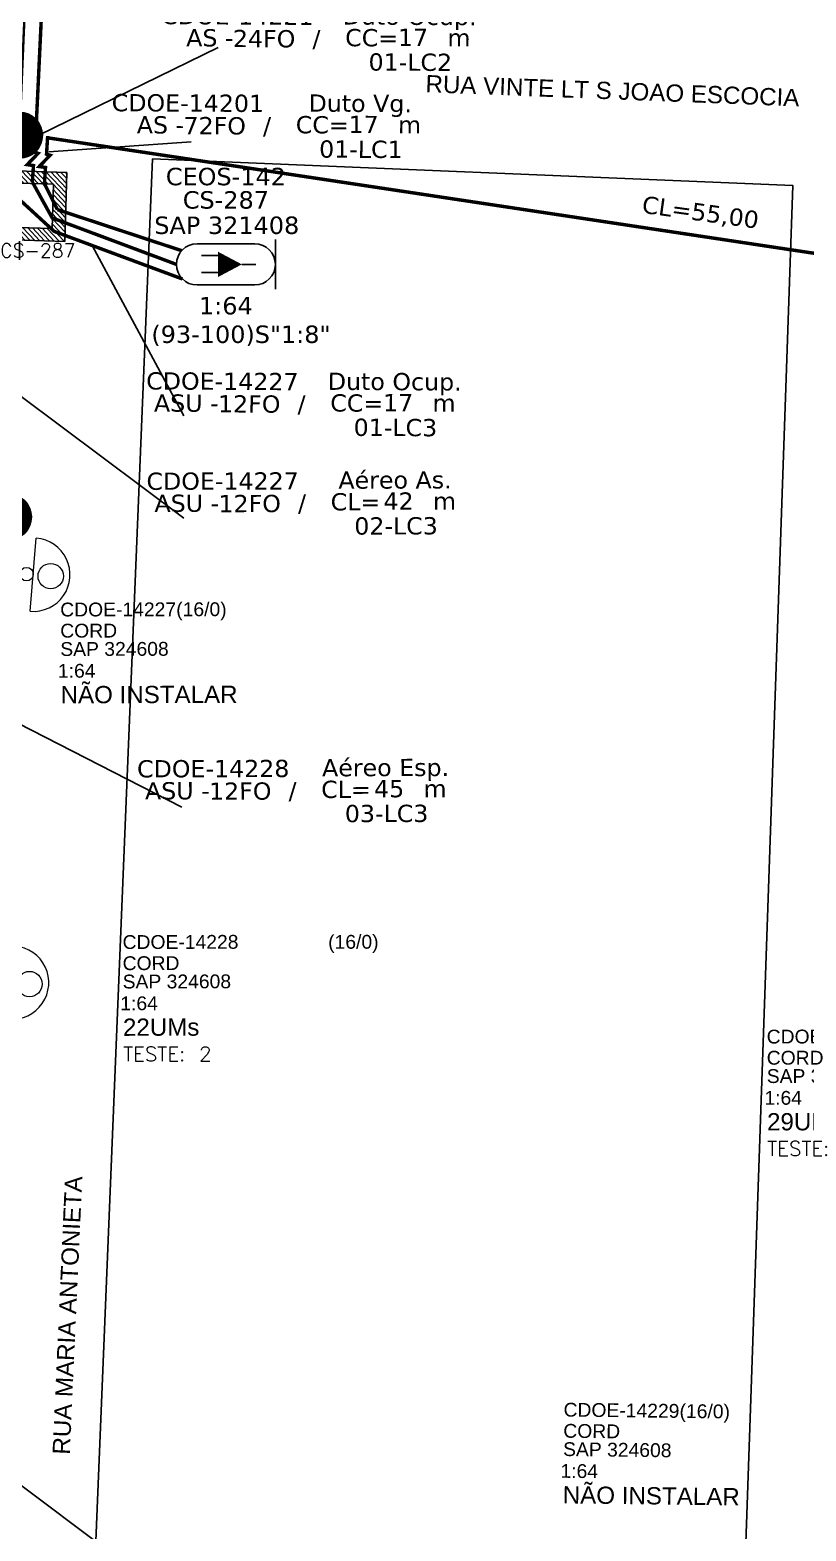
# Model space of a CAD drawing. Extents: x 4313 to 28038, y -9425 to 4777.
# Drawn here: x 12481 to 12930, y 2792 to 3661 of the extents above; entities that cross this region are included whole.
import ezdxf
from ezdxf.enums import TextEntityAlignment as Align

# ---------------------------------------------------------------- set-up
doc = ezdxf.new("R2010")
doc.units = ezdxf.units.DM
doc.header["$MEASUREMENT"] = 0
for name, color, linetype in [('10.1-Caixas Subterrâneas', 5, 'Continuous'), ('20.4-CEOS', 1, 'Continuous'), ('CAP a instalar', 1, 'Continuous'), ('celulas gpon', 7, 'Continuous'), ('label_cabos', 7, 'Continuous'), ('locais', 7, 'Continuous'), ('QUADRA', 7, 'Continuous'), ('Segmento de Logradouro Texto', 238, 'Continuous'), ('Subida Lateral', 5, 'Continuous')]:
    doc.layers.add(name, color=color, linetype=linetype)
for name, color, linetype, lineweight in [("20.0-LEGENDA DOS CDO'S", 1, 'Continuous', 0), ('20.2-CDO_POSTE', 1, 'Continuous', 5), ('20.6-CORDOALHA_SUPORTE', 7, 'Continuous', 25)]:
    doc.layers.add(name, color=color, linetype=linetype, lineweight=lineweight)
doc.styles.add('ARIAL', font='arial.ttf')
doc.styles.add('DIGICADE', font='arial.ttf')
doc.styles.add('ROMANS', font='romans.shx')
doc.styles.add('siredit', font='verdana.ttf')
doc.linetypes.add('FENCELINE1', pattern='A,0.25,-0.1,[133,ltypeshp.shx,S=0.1,R=0,X=-0.1,Y=0],-0.1,1', length=1.45)
doc.dimstyles.new('CC', dxfattribs={"dimtxt": 1, "dimasz": 2, "dimexe": 0.18, "dimexo": 0.0625, "dimgap": 0.09, "dimtad": 0, "dimdec": 0, "dimrnd": 1, "dimzin": 0, "dimdsep": 46, "dimtxsty": 'siredit', "dimblk": 'NONE', "dimcen": 0, "dimse1": 1, "dimse2": 1, "dimsd1": 1, "dimsd2": 1, "dimclrt": 7, "dimadec": 0, "dimazin": 0, "dimtfac": 1, "dimtdec": 0, "dimtofl": 0, "dimtmove": 0, "dimatfit": 3, "dimfxl": 0, "dimtolj": 1, "dimtzin": 0, "dimarcsym": 0})

# ---------------------------------------------------------------- blocks, each defined once
blk = doc.blocks.new('*X22')
at = {"color": 0}
for p, q in [((-0.679997, 0.416018), (-0.018018, 1.077997)), ((-0.679809, 0.433884), (-0.035884, 1.077809)), ((-0.679715, 0.398622), (-0.000622, 1.077715)), ((-0.67911, 0.452261), (-0.054261, 1.07711)), ((-0.678999, 0.381661), (0.016339, 1.076999)), ((-0.677877, 0.365105), (0.032895, 1.075877)), ((-0.677853, 0.471196), (-0.073196, 1.075853)), ((-0.676376, 0.348929), (0.049071, 1.074376)), ((-0.675978, 0.490748), (-0.092748, 1.073978)), ((-0.674518, 0.333109), (0.064891, 1.072518)), ((-0.673417, 0.510987), (-0.112987, 1.071417)), ((-0.672323, 0.317627), (0.080373, 1.070323)), ((-0.67008, 0.532002), (-0.134002, 1.06808)), ((-0.669809, 0.302463), (0.095537, 1.067809)), ((-0.666991, 0.287604), (0.110396, 1.064991)), ((-0.665856, 0.553903), (-0.155903, 1.063856)), ((-0.663883, 0.273034), (0.124966, 1.061883)), ((-0.660603, 0.576834), (-0.178834, 1.058603)), ((-0.660497, 0.258742), (0.139258, 1.058497)), ((-0.656846, 0.244715), (0.153285, 1.054846)), ((-0.654125, 0.600989), (-0.202989, 1.052125)), ((-0.652938, 0.230945), (0.167055, 1.050938)), ((-0.648783, 0.217422), (0.180578, 1.046783)), ((-0.646156, 0.626637), (-0.228637, 1.044156)), ((-0.64439, 0.204138), (0.193862, 1.04239)), ((-0.639766, 0.191085), (0.206915, 1.037766)), ((-0.636298, 0.654172), (-0.256172, 1.034298)), ((-0.634917, 0.178256), (0.219744, 1.032917)), ((-0.62985, 0.165645), (0.232355, 1.02785)), ((-0.624571, 0.153247), (0.244753, 1.022571)), ((-0.623925, 0.684222), (-0.286222, 1.021925)), ((-0.619084, 0.141056), (0.256944, 1.017084)), ((-0.613395, 0.129067), (0.268933, 1.011395)), ((-0.607932, 0.717893), (-0.319893, 1.005932)), ((-0.607508, 0.117277), (0.280723, 1.005508)), ((-0.601426, 0.10568), (0.29232, 0.999426)), ((-0.595154, 0.094275), (0.303725, 0.993154)), ((-0.588694, 0.083057), (0.314943, 0.986694)), ((-0.58596, 0.757543), (-0.359543, 0.98396)), ((-0.58205, 0.072024), (0.325976, 0.98005)), ((-0.575224, 0.061172), (0.336828, 0.973224)), ((-0.568219, 0.0505), (0.3475, 0.966219)), ((-0.561036, 0.040005), (0.357995, 0.959036)), ((-0.553678, 0.029685), (0.368315, 0.951678)), ((-0.550397, 0.810783), (-0.412783, 0.948397)), ((-0.546146, 0.01954), (0.37846, 0.944146)), ((-0.538442, 0.009566), (0.388434, 0.936442)), ((-0.530567, -0.000236), (0.398236, 0.928567)), ((-0.522522, -0.009869), (0.407869, 0.920522)), ((-0.514308, -0.019333), (0.417333, 0.912308)), ((-0.505925, -0.028628), (0.426628, 0.903925)), ((-0.497375, -0.037756), (0.435756, 0.895375)), ((-0.488657, -0.046715), (0.444715, 0.886657)), ((-0.479772, -0.055508), (0.453508, 0.877772)), ((-0.470719, -0.064133), (0.462133, 0.868719)), ((-0.461499, -0.07259), (0.47059, 0.859499)), ((-0.45211, -0.080879), (0.478879, 0.85011)), ((-0.442553, -0.089), (0.487, 0.840553)), ((-0.432826, -0.096951), (0.494951, 0.830826)), ((-0.422929, -0.104731), (0.502731, 0.820929)), ((-0.41286, -0.11234), (0.51034, 0.81086)), ((-0.402619, -0.119776), (0.517776, 0.800619)), ((-0.392202, -0.127037), (0.525037, 0.790202)), ((-0.381609, -0.134122), (0.532122, 0.779609)), ((-0.370838, -0.141028), (0.539028, 0.768838)), ((-0.359886, -0.147754), (0.545754, 0.757886)), ((-0.348751, -0.154296), (0.552296, 0.746751)), ((-0.337429, -0.160652), (0.558652, 0.735429)), ((-0.325919, -0.16682), (0.56482, 0.723919)), ((-0.314215, -0.172794), (0.570794, 0.712215)), ((-0.302316, -0.178572), (0.576572, 0.700316)), ((-0.290215, -0.184149), (0.582149, 0.688215)), ((-0.27791, -0.189522), (0.587522, 0.67591)), ((-0.265395, -0.194684), (0.592684, 0.663395)), ((-0.252664, -0.199631), (0.597631, 0.650664)), ((-0.239711, -0.204356), (0.602356, 0.637711)), ((-0.226531, -0.208853), (0.606853, 0.624531)), ((-0.213115, -0.213115), (0.611115, 0.611115)), ((-0.199456, -0.217134), (0.615134, 0.597456)), ((-0.185546, -0.220901), (0.618901, 0.583546)), ((-0.171373, -0.224406), (0.622406, 0.569373)), ((-0.156929, -0.22764), (0.62564, 0.554929)), ((-0.1422, -0.230589), (0.628589, 0.5402)), ((-0.127174, -0.23324), (0.63124, 0.525174)), ((-0.111836, -0.23558), (0.63358, 0.509836)), ((-0.096169, -0.23759), (0.63559, 0.494169)), ((-0.080154, -0.239253), (0.637253, 0.478154)), ((-0.06377, -0.240547), (0.638547, 0.46177)), ((-0.046993, -0.241448), (0.639448, 0.444993)), ((-0.029795, -0.241927), (0.639927, 0.427795)), ((-0.012144, -0.241953), (0.639953, 0.410144)), ((0.006, -0.241488), (0.639488, 0.392)), ((0.024679, -0.240486), (0.638486, 0.373321)), ((0.043948, -0.238895), (0.636895, 0.354052)), ((0.063871, -0.236649), (0.634649, 0.334129)), ((0.084528, -0.23367), (0.63167, 0.313472)), ((0.106018, -0.229858), (0.627858, 0.291982)), ((0.12847, -0.225084), (0.623084, 0.26953)), ((0.152051, -0.21918), (0.61718, 0.245949)), ((0.176993, -0.211916), (0.609916, 0.221007)), ((0.203627, -0.20296), (0.60096, 0.194373)), ((0.232456, -0.191808), (0.589808, 0.165544)), ((0.264325, -0.177617), (0.575617, 0.133675)), ((0.300865, -0.158754), (0.556754, 0.097135)), ((0.346227, -0.13107), (0.52907, 0.051773)), ((0.43272, -0.062254), (0.460254, -0.03472))]:
    blk.add_line(p, q, dxfattribs=at)
blk = doc.blocks.new('POLE_POLE')
at = {"color": 0}
blk.add_line((-0.0000002, -0.00000239), (-0.0000002, -0.00004983), dxfattribs=at)
blk.add_circle((-0.0000002, 0.00000418), 0.0000066, dxfattribs=at)
at = {"color": 0, "xscale": 1e-05, "yscale": 1e-05, "zscale": 1e-05}
blk.add_blockref('*X22', (0, 0), dxfattribs=at)
blk = doc.blocks.new('CDOE_CT_POSTE')
at = {"layer": "20.0-LEGENDA DOS CDO'S", "color": 0, "style": 'ARIAL'}
for tag, p in [('CDO_N', (0.12, 5.248)), ('CORDOALHA', (0.122, 4.023)), ('SAP', (0.124, 2.961)), ('1:XX', (0.139, 1.231)), ('UMS', (0.141, 0.217))]:
    blk.add_attdef(tag, p, '', height=0.68, rotation=0.11799, dxfattribs=at)
blk.add_attdef('FIBRAS_UTILIZADAS', text='', height=0.68, rotation=0.11799, dxfattribs=at).set_placement((7.829, 5.263), align=Align.CENTER)
blk = doc.blocks.new('*U33')
at = {"color": 0}
blk.add_line((2.145, -0.582), (-2.104, -0.684), dxfattribs=at)
for centre, radius in [((-0.004, 0.376), 0.733), ((0.03, -1.026), 0.393)]:
    blk.add_circle(centre, radius, dxfattribs=at)
blk.add_arc((0.02, -0.633), 2.125, 1.37817, 181.37817, dxfattribs=at)
blk = doc.blocks.new('*X32')
at = {"color": 0, "linetype": 'Continuous'}
for p, q in [((-1.25, 0.34099), (-0.49099, 1.1)), ((-1.25, 0.517767), (-0.667767, 1.1)), ((-1.25, 0.694544), (-0.844544, 1.1)), ((-1.25, 0.87132), (-1.02132, 1.1)), ((-1.25, 1.048097), (-1.198097, 1.1)), ((-0.789214, 0.625), (-0.314214, 1.1)), ((-0.612437, 0.625), (-0.137437, 1.1)), ((-0.43566, 0.625), (0.03934, 1.1)), ((-0.258883, 0.625), (0.216117, 1.1)), ((-0.082107, 0.625), (0.392893, 1.1)), ((0.09467, 0.625), (0.56967, 1.1)), ((0.271447, 0.625), (0.746447, 1.1)), ((0.448223, 0.625), (0.923223, 1.1)), ((0.625, 0.625), (1.1, 1.1)), ((-1.25, 0.164214), (-0.8035, 0.610714)), ((0.801777, 0.625), (1.25, 1.073223)), ((0.8035, 0.449947), (1.25, 0.896447)), ((0.8035, 0.27317), (1.25, 0.71967)), ((-1.25, -0.012563), (-0.8035, 0.433937)), ((-1.25, -0.18934), (-0.8035, 0.25716)), ((-1.25, -0.366117), (-0.8035, 0.080383)), ((0.8035, 0.096393), (1.25, 0.542893)), ((0.8035, -0.080383), (1.25, 0.366117)), ((0.8035, -0.25716), (1.25, 0.18934)), ((0.8035, -0.433937), (1.25, 0.012563)), ((-1.25, -0.542893), (-0.8035, -0.096393)), ((-1.25, -0.71967), (-0.8035, -0.27317)), ((-1.25, -0.896447), (-0.8035, -0.449947)), ((0.49099, -1.1), (1.25, -0.34099)), ((0.667767, -1.1), (1.25, -0.517767)), ((0.8035, -0.610714), (1.25, -0.164214)), ((-1.25, -1.073223), (-0.801777, -0.625)), ((-1.1, -1.1), (-0.625, -0.625)), ((-0.923223, -1.1), (-0.448223, -0.625)), ((-0.746447, -1.1), (-0.271447, -0.625)), ((-0.56967, -1.1), (-0.09467, -0.625)), ((-0.392893, -1.1), (0.082107, -0.625)), ((-0.216117, -1.1), (0.258883, -0.625)), ((-0.03934, -1.1), (0.43566, -0.625)), ((0.137437, -1.1), (0.612437, -0.625)), ((0.314214, -1.1), (0.789214, -0.625)), ((0.844544, -1.1), (1.25, -0.694544)), ((1.02132, -1.1), (1.25, -0.87132)), ((1.198097, -1.1), (1.25, -1.048097))]:
    blk.add_line(p, q, dxfattribs=at)
blk = doc.blocks.new('*U88')
at = {"color": 0, "linetype": 'Continuous'}
for p, q in [((0.000081, 0.001197), (0.000041, -0.000052)), ((0.00118, 0.001163), (0.000081, 0.001197)), ((0.001141, -0.000086), (0.00118, 0.001163)), ((0.000286, 0.000164), (0.000311, 0.000967)), ((0.000311, 0.000967), (0.000936, 0.000947)), ((0.000936, 0.000947), (0.000911, 0.000144)), ((0.000286, 0.000164), (0.000286, 0.000164)), ((0.000911, 0.000144), (0.000286, 0.000164)), ((0.000041, -0.000052), (0.001141, -0.000086))]:
    blk.add_line(p, q, dxfattribs=at)
at = {"color": 0, "linetype": 'Continuous', "xscale": 0.0005, "yscale": 0.0005, "zscale": 0.001, "rotation": 268.2066198463523}
blk.add_blockref('*X32', (0.000611, 0.000556), dxfattribs=at)
at = {"layer": '10.1-Caixas Subterrâneas', "color": 0, "lineweight": 0, "style": 'ROMANS'}
blk.add_attdef('FID', (-0.000027, -0.000378), '', height=0.00025, dxfattribs=at)
at = {"layer": '10.1-Caixas Subterrâneas', "color": 0, "lineweight": 0, "style": 'ROMANS', "flags": 3}
for tag, p in [('FATOR', (-0.000622, -0.000749)), ('ID_ATIVIDADE', (-0.000622, -0.001121)), ('QTDE', (-0.000622, -0.001493))]:
    blk.add_attdef(tag, p, '', height=0.00025, dxfattribs=at)
blk = doc.blocks.new('*U68')
at = {"layer": '20.4-CEOS', "color": 7, "style": 'siredit'}
for tag, p in [('FIBRAS_SPLITTER', (0, 0)), ('FIBRAS_TOP_C', (0, -4.128)), ('RESERVA_FINAIS', (0, -5.461))]:
    blk.add_attdef(tag, p, '', height=1.01, dxfattribs=at)
for tag, p, flags in [('ID_ATIVIDADE', (0, -6.773), 3), ('FATOR', (0, -8.085), 1), ('QTDE', (0, -9.397), 1), ('FID', (0, -10.709), 1)]:
    blk.add_attdef(tag, p, '', height=1.01, dxfattribs=dict(at, flags=flags))
blk = doc.blocks.new('*U75')
at = {"layer": '20.4-CEOS'}
for p, q in [((-4.535, 1.194), (-1.192, 1.194)), ((-1.192, -1.19), (-4.535, -1.19))]:
    blk.add_line(p, q, dxfattribs=at)
for points in [[(0, 1.439), (0, -1.435)], [(-3.26, 0.521), (-4.275, 0.521)], [(-1.941, 0.002), (-1.137, 0.002)], [(-3.26, -0.471), (-4.275, -0.471)]]:
    blk.add_lwpolyline(points, dxfattribs=at)
blk.add_lwpolyline([(-1.941, 0.002, 0, 1.471, 0), (-3.321, 0.002, 1.471, 1.471, 0)], format="xyseb", dxfattribs=at)
for centre, start, end in [((-4.535, 0.002), 90, 270), ((-1.192, 0.002), 270, 90)]:
    blk.add_arc(centre, 1.192, start, end, dxfattribs=at)
at = {"layer": '20.4-CEOS', "color": 7, "style": 'siredit'}
for tag, p in [('FID', (-2.864, 5.596)), ('LOCAL', (-2.864, 4.243)), ('SAP', (-2.811, 2.774)), ('RACIO_SPLITAGEM', (-2.864, -1.885))]:
    blk.add_attdef(tag, text='', height=1.01, dxfattribs=at).set_placement(p, align=Align.TOP_CENTER)
for tag, flags, p in [('ID_ATIVIDADE', 3, (-2.864, -3.576)), ('FATOR', 1, (-2.864, -4.888))]:
    blk.add_attdef(tag, text='', height=1.01, dxfattribs=dict(at, flags=flags)).set_placement(p, align=Align.TOP_CENTER)
at = {"layer": '20.4-CEOS', "color": 7, "style": 'siredit', "flags": 3}
blk.add_attdef('QTDE', (-4.966, -7.122), '', height=1.01, dxfattribs=at)
blk = doc.blocks.new('Teste  FTTH')
at = {"color": 0, "lineweight": 0, "style": 'ROMANS'}
for tag, p in [('TESTE', (-2.302, -0.29)), ('QTDE', (0.212, -0.29))]:
    blk.add_attdef(tag, p, '', height=0.48, dxfattribs=at)
for tag, p, flags in [('FID', (-2.227, -1.253), 1), ('FATOR', (-2.227, -2.028), 3), ('ID_ATIVIDADE', (-2.227, -2.716), 3)]:
    blk.add_attdef(tag, p, '', height=0.48, dxfattribs=dict(at, flags=flags))
blk = doc.blocks.new('*U105')
at = {"layer": '20.6-CORDOALHA_SUPORTE', "const_width": 0.139}
for points in [[(-20.841, -0.377, 1.175511), (-20.831, 0.471)], [(5.709, 0.466, 1.231752), (5.709, -0.38)]]:
    blk.add_lwpolyline(points, format="xyb", dxfattribs=at)
blk.add_lwpolyline([(-20.299, 0.041), (5.188, 0.043)], dxfattribs=at)
at = {"layer": '20.6-CORDOALHA_SUPORTE', "color": 0, "lineweight": 0, "style": 'ROMANS'}
blk.add_attdef('LANCE', text='', height=1, dxfattribs=at).set_placement((-0.538, -2.215), align=Align.RIGHT)
at = {"layer": '20.6-CORDOALHA_SUPORTE', "color": 0, "style": 'siredit'}
blk.add_attdef('QTDE', (-0.538, -2.215), '', height=1, rotation=359.69001, dxfattribs=at)
at = {"layer": '20.6-CORDOALHA_SUPORTE', "color": 0, "lineweight": 0, "style": 'ROMANS'}
for tag, p, flags in [('FATOR', (-5.196, -4.442), 3), ('ID_ATIVIDADE', (-5.201, -6.669), 3), ('FID', (-5.201, -8.896), 1)]:
    blk.add_attdef(tag, p, '', height=1, dxfattribs=dict(at, flags=flags))
blk = doc.blocks.new('_None')
blk = doc.blocks.new('Inst CB DT VG CFOA-SM-AS-80-TS-72')
at = {"layer": 'label_cabos', "color": 0, "style": 'siredit'}
for tag, flags, p in [('ID_ATIVIDADE', 3, (1.314, 2.672)), ('FATOR', 1, (11.56, 2.551))]:
    blk.add_attdef(tag, text='', height=1, rotation=359.69001, dxfattribs=dict(at, flags=flags)).set_placement(p, align=Align.MIDDLE_CENTER)
for tag, p in [('DESTINO_CABO', (3.131, 1.262)), ('TIPO_CABO', (13.108, 1.245)), ('TIPO_CABO', (1.762, -0.005)), ('CABO', (4.686, -0.052)), ('/', (7.714, -0.052)), ('LANCE', (10.909, 0.002)), ('UND', (15.964, 0.002)), ('FID', (13.148, -1.414))]:
    blk.add_attdef(tag, text='', height=1, rotation=359.69001, dxfattribs=at).set_placement(p, align=Align.MIDDLE_CENTER)
blk.add_attdef('QTDE', (12.429, -0.475), '', height=1, rotation=359.69001, dxfattribs=at)
blk = doc.blocks.new('Inst CB DT OCUP CFOA-SM-AS-80-TS-24')
at = {"layer": 'label_cabos', "color": 0, "style": 'siredit'}
for tag, flags, p in [('ID_ATIVIDADE', 3, (1.314, 2.672)), ('FATOR', 1, (11.56, 2.551))]:
    blk.add_attdef(tag, text='', height=1, rotation=359.69001, dxfattribs=dict(at, flags=flags)).set_placement(p, align=Align.MIDDLE_CENTER)
for tag, p in [('DESTINO_CABO', (3.131, 1.262)), ('TIPO_CABO', (13.108, 1.245)), ('TIPO_CABO', (1.762, -0.005)), ('CABO', (4.686, -0.052)), ('/', (7.714, -0.052)), ('LANCE', (10.909, 0.002)), ('UND', (15.964, 0.002)), ('FID', (13.148, -1.414))]:
    blk.add_attdef(tag, text='', height=1, rotation=359.69001, dxfattribs=at).set_placement(p, align=Align.MIDDLE_CENTER)
blk.add_attdef('QTDE', (12.429, -0.475), '', height=1, rotation=359.69001, dxfattribs=at)
blk = doc.blocks.new('Inst CB DT OCUP CFOA-SM-ASU-120-S-12')
at = {"layer": 'label_cabos', "color": 0, "style": 'siredit'}
for tag, flags, p in [('ID_ATIVIDADE', 3, (1.314, 2.672)), ('FATOR', 1, (11.56, 2.551))]:
    blk.add_attdef(tag, text='', height=1, rotation=359.69001, dxfattribs=dict(at, flags=flags)).set_placement(p, align=Align.MIDDLE_CENTER)
for tag, p in [('DESTINO_CABO', (3.131, 1.262)), ('TIPO_CABO', (13.108, 1.245)), ('TIPO_CABO', (1.262, -0.005)), ('CABO', (4.686, -0.052)), ('/', (7.714, -0.052)), ('LANCE', (10.909, 0.002)), ('UND', (15.964, 0.002)), ('FID', (13.148, -1.414))]:
    blk.add_attdef(tag, text='', height=1, rotation=359.69001, dxfattribs=at).set_placement(p, align=Align.MIDDLE_CENTER)
blk.add_attdef('QTDE', (12.429, -0.475), '', height=1, rotation=359.69001, dxfattribs=at)
blk = doc.blocks.new('Inst CB ESP CFOA-SM-ASU-120-S-12')
at = {"layer": 'label_cabos', "color": 0, "style": 'siredit'}
for tag, flags, p in [('ID_ATIVIDADE', 3, (1.314, 2.672)), ('FATOR', 1, (11.56, 2.551))]:
    blk.add_attdef(tag, text='', height=1, rotation=359.69001, dxfattribs=dict(at, flags=flags)).set_placement(p, align=Align.MIDDLE_CENTER)
for tag, p in [('DESTINO_CABO', (3.131, 1.262)), ('TIPO_CABO', (13.108, 1.245)), ('TIPO_CABO', (1.262, -0.005)), ('CABO', (4.686, -0.052)), ('/', (7.714, -0.052)), ('LANCE', (10.809, 0.002)), ('UND', (15.964, 0.002)), ('FID', (13.148, -1.414))]:
    blk.add_attdef(tag, text='', height=1, rotation=359.69001, dxfattribs=at).set_placement(p, align=Align.MIDDLE_CENTER)
blk.add_attdef('QTDE', (12.429, -0.475), '', height=1, rotation=359.69001, dxfattribs=at)
blk = doc.blocks.new('Inst CB AS CFOA-SM-ASU-120-S-12')
at = {"layer": 'label_cabos', "color": 0, "style": 'siredit'}
for tag, flags, p in [('ID_ATIVIDADE', 3, (1.314, 2.672)), ('FATOR', 1, (11.56, 2.551))]:
    blk.add_attdef(tag, text='', height=1, rotation=359.69001, dxfattribs=dict(at, flags=flags)).set_placement(p, align=Align.MIDDLE_CENTER)
for tag, p in [('DESTINO_CABO', (3.131, 1.262)), ('TIPO_CABO', (13.108, 1.245)), ('TIPO_CABO', (1.262, -0.005)), ('CABO', (4.686, -0.052)), ('/', (7.714, -0.052)), ('LANCE', (10.809, 0.002)), ('UND', (15.964, 0.002)), ('FID', (13.148, -1.414))]:
    blk.add_attdef(tag, text='', height=1, rotation=359.69001, dxfattribs=at).set_placement(p, align=Align.MIDDLE_CENTER)
blk.add_attdef('QTDE', (12.429, -0.475), '', height=1, rotation=359.69001, dxfattribs=at)
blk = doc.blocks.new('Inst CDOE-16 CAIXA DIST OPT CDOE 48F_16D C_SPL_2_1_8')
at = {"layer": "20.0-LEGENDA DOS CDO'S", "color": 0}
for tag, p, style, flags in [('ID_ATIVIDADE', (0.12, 6.472), 'ARIAL', 3), ('FATOR', (7.921, 6.472), 'ARIAL', 1), ('QTDE', (0.097, -1.17), 'DIGICADE', 3)]:
    blk.add_attdef(tag, p, '', height=0.8, rotation=0.11799, dxfattribs=dict(at, style=style, flags=flags))
at = {"layer": "20.0-LEGENDA DOS CDO'S", "color": 0, "style": 'ARIAL'}
blk.add_attdef('FIBRAS_UTILIZADAS', text='', height=0.8, rotation=0.11799, dxfattribs=at).set_placement((13.479, 5.263), align=Align.CENTER)
for tag, p, height in [('FID', (0.12, 5.248), 0.8), ('CORDOALHA', (0.122, 4.023), 0.8), ('SAP', (0.124, 2.961), 0.8), ('1:XX', (-0.012, 1.7), 0.8), ('UMS', (0.141, 0.217), 1)]:
    blk.add_attdef(tag, p, '', height=height, rotation=0.11799, dxfattribs=at)

msp = doc.modelspace()

# ---------------------------------------------------------------- linework, layer by layer
at = {"layer": 'CAP a instalar', "linetype": 'FENCELINE1', "ltscale": 5, "const_width": 2}
for points in [[(12484.41, 3600.91), (12484.41, 3600.91), (12497.57, 3878.31), (12516.58, 4286.36), (12526.09, 4518.15), (12979.39, 4516.04), (12962.56, 4073.13), (12948.83, 3734.76)], [(12491.21, 3598.73), (12491.21, 3598.73), (12491.21, 3598.73), (12987.01, 3524.01), (13002.04, 3818.89), (13015.2, 3823.94), (13215.16, 3634.64), (13286.8, 3498.54), (13413.28, 3273.34), (13415.05, 3263.78)]]:
    msp.add_lwpolyline(points, dxfattribs=at)
at = {"layer": 'CAP a instalar', "ltscale": 5, "const_width": 2}
for points in [[(12482.4, 3573.17), (12493.91, 3552.32), (12565.8, 3525.42)], [(12489.4, 3572.07), (12496.94, 3557.14)], [(12569.33, 3516.95), (12495.02, 3544.54), (12474.17, 3563.72)], [(12496.94, 3557.14), (12568.84, 3533.37)]]:
    msp.add_lwpolyline(points, dxfattribs=at)
at = {"layer": 'QUADRA', "ltscale": 5e-05}
msp.add_lwpolyline([(12551.87, 3586.62), (12509.15, 2541.22), (12886.34, 2522.59), (12922.57, 3571.18), (12551.87, 3586.62)], dxfattribs=at)
at = {"layer": 'Subida Lateral', "color": 5, "const_width": 2}
for points in [[(12482.4, 3573.17), (12483.05, 3582.67), (12479.43, 3583.2), (12485.74, 3589.72), (12483.69, 3590.34), (12484.41, 3600.91)], [(12489.4, 3572.07), (12490.01, 3581.57), (12486.38, 3582.08), (12492.66, 3588.63), (12490.61, 3589.24), (12491.28, 3599.81)]]:
    msp.add_lwpolyline(points, dxfattribs=at)

# ---------------------------------------------------------------- block references
at = {"layer": '10.1-Caixas Subterrâneas', "color": 10, "xscale": 31978.75500000036, "yscale": 31978.75500000036, "zscale": 31978.75500000036}
msp.add_blockref('*U88', (12464.68, 3541.52), dxfattribs=at).add_auto_attribs({'FID': 'CS-287'})
at = {"layer": "20.0-LEGENDA DOS CDO'S", "color": 8}
ref = msp.add_blockref('CDOE_CT_POSTE', (12497.35, 3269.04), dxfattribs=dict(at, xscale=10, yscale=10, zscale=10))
ref.add_attrib('CDO_N', 'CDOE-14227', (12498.55, 3321.52), dxfattribs={"color": 0, "height": 8, "rotation": 0.11799, "style": 'ARIAL'})
ref.add_attrib('CORDOALHA', 'CORD', (12498.57, 3309.27), dxfattribs={"color": 0, "height": 8, "rotation": 0.11799, "style": 'ARIAL'})
ref.add_attrib('SAP', 'SAP 324608', (12498.59, 3298.65), dxfattribs={"color": 0, "height": 8, "rotation": 0.11799, "style": 'ARIAL'})
ref.add_attrib('1:XX', '1:64', (12497.23, 3286.04), dxfattribs={"color": 0, "height": 8, "rotation": 0.11799, "style": 'ARIAL'})
ref.add_attrib('UMS', 'NÃO INSTALAR', (12498.75, 3271.22), dxfattribs={"color": 0, "height": 10, "rotation": 0.11799, "style": 'ARIAL'})
ref.add_attrib('FIBRAS_UTILIZADAS', '   (16/0)', dxfattribs={"color": 0, "height": 8, "rotation": 0.11799, "style": 'ARIAL'}).set_placement((12575.64, 3321.68), align=Align.CENTER)
at = {"layer": "20.0-LEGENDA DOS CDO'S", "lineweight": 0, "xscale": 10, "yscale": 10, "zscale": 10}
for p, values in [((12533.45, 3076.46), {'FID': 'CDOE-14228', 'CORDOALHA': 'CORD', 'SAP': 'SAP 324608', '1:XX': '1:64', 'UMS': '22UMs', 'FIBRAS_UTILIZADAS': '(16/0)'}), ((12906.29, 3021.7), {'FID': 'CDOE-14230', 'CORDOALHA': 'CORD', 'SAP': 'SAP 324608', '1:XX': '1:64', 'UMS': '29UMs', 'FIBRAS_UTILIZADAS': '(16/0)'})]:
    msp.add_blockref('Inst CDOE-16 CAIXA DIST OPT CDOE 48F_16D C_SPL_2_1_8', p, dxfattribs=at).add_auto_attribs(values)
at = {"layer": "20.0-LEGENDA DOS CDO'S", "lineweight": 0, "xscale": 17.50499999999995, "yscale": 17.50499999999995, "zscale": 17.50499999999995, "rotation": 0.004078562105398152}
for p in [(12575.23, 3068.99), (12948.07, 3014.23)]:
    msp.add_blockref('Teste  FTTH', p, dxfattribs=at).add_auto_attribs({'TESTE': 'TESTE:', 'QTDE': '2'})
at = {"layer": "20.0-LEGENDA DOS CDO'S", "color": 8}
ref = msp.add_blockref('CDOE_CT_POSTE', (12787.95, 2805.7), dxfattribs=dict(at, xscale=10, yscale=10, zscale=10, rotation=359.2267840535422))
ref.add_attrib('CDO_N', 'CDOE-14229', (12789.86, 2858.15), dxfattribs={"color": 0, "height": 8, "rotation": 359.34478, "style": 'ARIAL'})
ref.add_attrib('CORDOALHA', 'CORD', (12789.72, 2845.91), dxfattribs={"color": 0, "height": 8, "rotation": 359.34478, "style": 'ARIAL'})
ref.add_attrib('SAP', 'SAP 324608', (12789.6, 2835.29), dxfattribs={"color": 0, "height": 8, "rotation": 359.34478, "style": 'ARIAL'})
ref.add_attrib('1:XX', '1:64', (12788.07, 2822.7), dxfattribs={"color": 0, "height": 8, "rotation": 359.34478, "style": 'ARIAL'})
ref.add_attrib('UMS', 'NÃO INSTALAR', (12789.39, 2807.85), dxfattribs={"color": 0, "height": 10, "rotation": 359.34478, "style": 'ARIAL'})
ref.add_attrib('FIBRAS_UTILIZADAS', '   (16/0)', dxfattribs={"color": 0, "height": 8, "rotation": 359.34478, "style": 'ARIAL'}).set_placement((12866.95, 2857.27), align=Align.CENTER)
at = {"layer": '20.2-CDO_POSTE', "color": 8, "xscale": 10, "yscale": 10, "zscale": 10, "rotation": 263.9667797306455}
msp.add_blockref('*U33', (12489.28, 3345.23), dxfattribs=at)
at = {"layer": '20.2-CDO_POSTE', "color": 10, "xscale": 10, "yscale": 10, "zscale": 10, "rotation": 263.9667797306455}
msp.add_blockref('*U33', (12476.99, 3108.98), dxfattribs=at)
at = {"layer": '20.4-CEOS', "lineweight": 0, "xscale": 10, "yscale": 10, "zscale": 10}
msp.add_blockref('*U75', (12623.07, 3525.4), dxfattribs=at).add_auto_attribs({'FID': 'CEOS-142', 'LOCAL': 'CS-287', 'SAP': 'SAP 321408', 'RACIO_SPLITAGEM': '1:64'})
at = {"layer": '20.4-CEOS', "color": 0, "lineweight": 0}
ref = msp.add_blockref('*U68', (12551.31, 3479.92), dxfattribs=dict(at, xscale=10, yscale=10, zscale=10))
ref.add_attrib('FIBRAS_SPLITTER', '(93-100)S"1:8"', (12551.31, 3479.92), dxfattribs={"color": 7, "height": 10.0968, "style": 'siredit'})
at = {"layer": '20.6-CORDOALHA_SUPORTE', "color": 0, "lineweight": 0}
ref = msp.add_blockref('*U105', (12477.23, 3664.45), dxfattribs=dict(at, xscale=10, yscale=10, zscale=10, rotation=267.5816619483879))
ref.add_attrib('QTDE', '50,00', (12454.35, 3706.59), dxfattribs={"color": 0, "height": 10, "rotation": 267.27167, "style": 'siredit'})
ref.add_attrib('LANCE', 'CL=', dxfattribs={"color": 0, "lineweight": 0, "height": 10, "rotation": 267.58166, "style": 'ROMANS'}).set_placement((12454.35, 3706.59), align=Align.RIGHT)
at = {"layer": 'label_cabos', "color": 0, "lineweight": 0}
ref = msp.add_blockref('Inst CB DT OCUP CFOA-SM-AS-80-TS-24', (12569.73, 3656.7), dxfattribs=dict(at, xscale=10, yscale=10, zscale=10))
ref.add_attrib('DESTINO_CABO', 'CDOE-14221', dxfattribs={"color": 0, "height": 10, "rotation": 359.69001, "style": 'siredit'}).set_placement((12601.04, 3669.32), align=Align.MIDDLE_CENTER)
ref.add_attrib('CABO', '24FO', dxfattribs={"color": 0, "height": 10, "rotation": 359.69001, "style": 'siredit'}).set_placement((12616.58, 3656.18), align=Align.MIDDLE_CENTER)
ref.add_attrib('TIPO_CABO', 'Duto Ocup.', dxfattribs={"color": 0, "height": 10, "rotation": 359.69001, "style": 'siredit'}).set_placement((12700.81, 3669.15), align=Align.MIDDLE_CENTER)
ref.add_attrib('/', '/', dxfattribs={"color": 0, "height": 10, "rotation": 359.69001, "style": 'siredit'}).set_placement((12646.87, 3656.18), align=Align.MIDDLE_CENTER)
ref.add_attrib('TIPO_CABO', 'AS - ', dxfattribs={"color": 0, "height": 10, "rotation": 359.69001, "style": 'siredit'}).set_placement((12587.35, 3656.65), align=Align.MIDDLE_CENTER)
ref.add_attrib('FID', '01-LC2', dxfattribs={"color": 0, "height": 10, "rotation": 359.69001, "style": 'siredit'}).set_placement((12701.2, 3642.56), align=Align.MIDDLE_CENTER)
ref.add_attrib('LANCE', 'CC=', dxfattribs={"color": 0, "height": 10, "rotation": 359.69001, "style": 'siredit'}).set_placement((12678.82, 3656.71), align=Align.MIDDLE_CENTER)
ref.add_attrib('QTDE', '17', (12694.01, 3651.95), dxfattribs={"color": 0, "height": 10, "rotation": 359.69001, "style": 'siredit'})
ref.add_attrib('UND', 'm', dxfattribs={"color": 0, "height": 10, "rotation": 359.69001, "style": 'siredit'}).set_placement((12729.37, 3656.71), align=Align.MIDDLE_CENTER)
ref = msp.add_blockref('Inst CB DT VG CFOA-SM-AS-80-TS-72', (12541.13, 3606.27), dxfattribs=dict(at, xscale=10, yscale=10, zscale=10))
ref.add_attrib('DESTINO_CABO', 'CDOE-14201', dxfattribs={"color": 0, "height": 10, "rotation": 359.69001, "style": 'siredit'}).set_placement((12572.44, 3618.89), align=Align.MIDDLE_CENTER)
ref.add_attrib('CABO', '72FO', dxfattribs={"color": 0, "height": 10, "rotation": 359.69001, "style": 'siredit'}).set_placement((12587.98, 3605.75), align=Align.MIDDLE_CENTER)
ref.add_attrib('TIPO_CABO', 'Duto Vg.', dxfattribs={"color": 0, "height": 10, "rotation": 359.69001, "style": 'siredit'}).set_placement((12672.21, 3618.72), align=Align.MIDDLE_CENTER)
ref.add_attrib('/', '/', dxfattribs={"color": 0, "height": 10, "rotation": 359.69001, "style": 'siredit'}).set_placement((12618.27, 3605.75), align=Align.MIDDLE_CENTER)
ref.add_attrib('TIPO_CABO', 'AS - ', dxfattribs={"color": 0, "height": 10, "rotation": 359.69001, "style": 'siredit'}).set_placement((12558.75, 3606.22), align=Align.MIDDLE_CENTER)
ref.add_attrib('FID', '01-LC1', dxfattribs={"color": 0, "height": 10, "rotation": 359.69001, "style": 'siredit'}).set_placement((12672.6, 3592.13), align=Align.MIDDLE_CENTER)
ref.add_attrib('LANCE', 'CC=', dxfattribs={"color": 0, "height": 10, "rotation": 359.69001, "style": 'siredit'}).set_placement((12650.22, 3606.28), align=Align.MIDDLE_CENTER)
ref.add_attrib('QTDE', '17', (12665.41, 3601.52), dxfattribs={"color": 0, "height": 10, "rotation": 359.69001, "style": 'siredit'})
ref.add_attrib('UND', 'm', dxfattribs={"color": 0, "height": 10, "rotation": 359.69001, "style": 'siredit'}).set_placement((12700.77, 3606.28), align=Align.MIDDLE_CENTER)
ref = msp.add_blockref('Inst CB DT OCUP CFOA-SM-ASU-120-S-12', (12561.1, 3445.13), dxfattribs=dict(at, xscale=10, yscale=10, zscale=10))
ref.add_attrib('DESTINO_CABO', 'CDOE-14227', dxfattribs={"color": 0, "height": 10, "rotation": 359.69001, "style": 'siredit'}).set_placement((12592.41, 3457.75), align=Align.MIDDLE_CENTER)
ref.add_attrib('CABO', '12FO', dxfattribs={"color": 0, "height": 10, "rotation": 359.69001, "style": 'siredit'}).set_placement((12607.96, 3444.61), align=Align.MIDDLE_CENTER)
ref.add_attrib('TIPO_CABO', 'Duto Ocup.', dxfattribs={"color": 0, "height": 10, "rotation": 359.69001, "style": 'siredit'}).set_placement((12692.18, 3457.57), align=Align.MIDDLE_CENTER)
ref.add_attrib('/', '/', dxfattribs={"color": 0, "height": 10, "rotation": 359.69001, "style": 'siredit'}).set_placement((12638.24, 3444.61), align=Align.MIDDLE_CENTER)
ref.add_attrib('TIPO_CABO', 'ASU - ', dxfattribs={"color": 0, "height": 10, "rotation": 359.69001, "style": 'siredit'}).set_placement((12573.72, 3445.08), align=Align.MIDDLE_CENTER)
ref.add_attrib('FID', '01-LC3', dxfattribs={"color": 0, "height": 10, "rotation": 359.69001, "style": 'siredit'}).set_placement((12692.58, 3430.98), align=Align.MIDDLE_CENTER)
ref.add_attrib('LANCE', 'CC=', dxfattribs={"color": 0, "height": 10, "rotation": 359.69001, "style": 'siredit'}).set_placement((12670.19, 3445.14), align=Align.MIDDLE_CENTER)
ref.add_attrib('QTDE', '17', (12685.39, 3440.38), dxfattribs={"color": 0, "height": 10, "rotation": 359.69001, "style": 'siredit'})
ref.add_attrib('UND', 'm', dxfattribs={"color": 0, "height": 10, "rotation": 359.69001, "style": 'siredit'}).set_placement((12720.74, 3445.14), align=Align.MIDDLE_CENTER)
at = {"layer": 'label_cabos'}
ref = msp.add_blockref('Inst CB AS CFOA-SM-ASU-120-S-12', (12561.35, 3387.07), dxfattribs=dict(at, xscale=10, yscale=10, zscale=10, rotation=0.4634636605450986))
ref.add_attrib('DESTINO_CABO', 'CDOE-14227', dxfattribs={"color": 0, "height": 10, "rotation": 0.15347, "style": 'siredit'}).set_placement((12592.56, 3399.95), align=Align.MIDDLE_CENTER)
ref.add_attrib('TIPO_CABO', 'Aéreo As.', dxfattribs={"color": 0, "height": 10, "rotation": 0.15347, "style": 'siredit'}).set_placement((12692.33, 3400.58), align=Align.MIDDLE_CENTER)
ref.add_attrib('CABO', '12FO', dxfattribs={"color": 0, "height": 10, "rotation": 0.15347, "style": 'siredit'}).set_placement((12608.21, 3386.93), align=Align.MIDDLE_CENTER)
ref.add_attrib('/', '/', dxfattribs={"color": 0, "height": 10, "rotation": 0.15347, "style": 'siredit'}).set_placement((12638.5, 3387.17), align=Align.MIDDLE_CENTER)
ref.add_attrib('TIPO_CABO', 'ASU - ', dxfattribs={"color": 0, "height": 10, "rotation": 0.15347, "style": 'siredit'}).set_placement((12573.98, 3387.12), align=Align.MIDDLE_CENTER)
ref.add_attrib('FID', '02-LC3', dxfattribs={"color": 0, "height": 10, "rotation": 0.15347, "style": 'siredit'}).set_placement((12692.94, 3373.99), align=Align.MIDDLE_CENTER)
ref.add_attrib('LANCE', 'CL=', dxfattribs={"color": 0, "height": 10, "rotation": 0.15347, "style": 'siredit'}).set_placement((12669.44, 3387.96), align=Align.MIDDLE_CENTER)
ref.add_attrib('QTDE', '42', (12685.68, 3383.33), dxfattribs={"color": 0, "height": 10, "rotation": 0.15347, "style": 'siredit'})
ref.add_attrib('UND', 'm', dxfattribs={"color": 0, "height": 10, "rotation": 0.15347, "style": 'siredit'}).set_placement((12720.99, 3388.38), align=Align.MIDDLE_CENTER)
ref = msp.add_blockref('Inst CB ESP CFOA-SM-ASU-120-S-12', (12555.89, 3220.52), dxfattribs=dict(at, xscale=10, yscale=10, zscale=10, rotation=0.4634636605450981))
ref.add_attrib('DESTINO_CABO', 'CDOE-14228', dxfattribs={"color": 0, "height": 10, "rotation": 0.15347, "style": 'siredit'}).set_placement((12587.1, 3233.4), align=Align.MIDDLE_CENTER)
ref.add_attrib('TIPO_CABO', 'Aéreo Esp.', dxfattribs={"color": 0, "height": 10, "rotation": 0.15347, "style": 'siredit'}).set_placement((12686.87, 3234.03), align=Align.MIDDLE_CENTER)
ref.add_attrib('CABO', '12FO', dxfattribs={"color": 0, "height": 10, "rotation": 0.15347, "style": 'siredit'}).set_placement((12602.75, 3220.38), align=Align.MIDDLE_CENTER)
ref.add_attrib('/', '/', dxfattribs={"color": 0, "height": 10, "rotation": 0.15347, "style": 'siredit'}).set_placement((12633.03, 3220.63), align=Align.MIDDLE_CENTER)
ref.add_attrib('TIPO_CABO', 'ASU - ', dxfattribs={"color": 0, "height": 10, "rotation": 0.15347, "style": 'siredit'}).set_placement((12568.51, 3220.58), align=Align.MIDDLE_CENTER)
ref.add_attrib('FID', '03-LC3', dxfattribs={"color": 0, "height": 10, "rotation": 0.15347, "style": 'siredit'}).set_placement((12687.48, 3207.44), align=Align.MIDDLE_CENTER)
ref.add_attrib('LANCE', 'CL=', dxfattribs={"color": 0, "height": 10, "rotation": 0.15347, "style": 'siredit'}).set_placement((12663.98, 3221.41), align=Align.MIDDLE_CENTER)
ref.add_attrib('QTDE', '45', (12680.21, 3216.78), dxfattribs={"color": 0, "height": 10, "rotation": 0.15347, "style": 'siredit'})
ref.add_attrib('UND', 'm', dxfattribs={"color": 0, "height": 10, "rotation": 0.15347, "style": 'siredit'}).set_placement((12715.53, 3221.83), align=Align.MIDDLE_CENTER)
at = {"layer": 'locais', "color": 10, "xscale": 2000000, "yscale": 2000000, "zscale": 2000000}
for p in [(12475.45, 3591.81), (12469.05, 3370.77)]:
    msp.add_blockref('POLE_POLE', p, dxfattribs=at)

# ---------------------------------------------------------------- texts
at = {"layer": 'celulas gpon', "style": 'siredit'}
msp.add_text('CL=55,00', height=10, rotation=352.16035, dxfattribs=at).set_placement((12834.83, 3555.34))
at = {"layer": 'Segmento de Logradouro Texto', "color": 7, "linetype": 'Continuous', "char_height": 10, "attachment_point": 1, "style": 'DIGICADE'}
for s, insert, width, rotation in [('RUA VINTE LT S JOAO ESCOCIA', (12710.22, 3635.14), 219.3997, 357.81259), ('\\fArial|b0|i0|c0|p34;\\W1.0000000000;\\T1.0000000000;\\o\\lRUA MARIA ANTONIETA', (12494.07, 2836.36), 164.2701, 87.40916)]:
    msp.add_mtext(s, dxfattribs=dict(at, insert=insert, width=width, rotation=rotation))

# ---------------------------------------------------------------- leaders
at = {"layer": 'label_cabos'}
for points in [[(12486.15, 3600.31), (12590.06, 3651)], [(12491.98, 3590.54), (12574.26, 3596.43)], [(12516.99, 3536.39), (12570.08, 3437.78)], [(12475.15, 3449.43), (12570.08, 3378.49)], [(12474.09, 3259.75), (12569.02, 3211.07)], [(12455.82, 2833.21), (12550.75, 2762.27)]]:
    msp.add_leader(points, dimstyle='CC', override={"dimgap": 0.09, "dimtad": 0}, dxfattribs=at)

doc.saveas('drawing.dxf')
